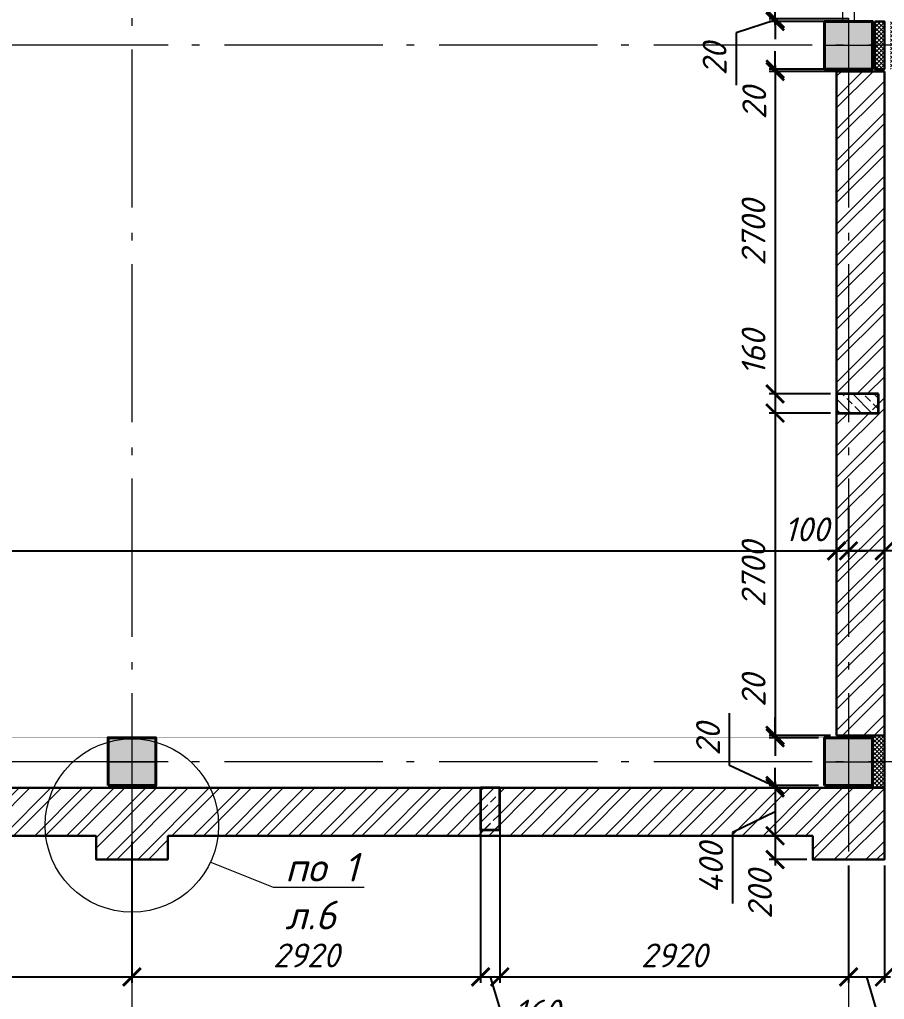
# Model space of a CAD drawing. Header units: millimetres. Extents: x -238377 to -11282, y -123214 to -44846.
# Drawn here: x -191592 to -184351, y -81201 to -72995 of the extents above; entities that cross this region are included whole.
import ezdxf
from ezdxf import colors
from ezdxf.entities.mleader import LeaderData, LeaderLine
from ezdxf.enums import TextEntityAlignment as Align
from ezdxf.math import Vec2, Vec3

# ---------------------------------------------------------------- set-up
doc = ezdxf.new("R2010")
doc.units = ezdxf.units.MM
doc.header["$MEASUREMENT"] = 0
doc.linetypes.add('Double Dashed', pattern=[1797.2222328186035, 1325, -211.6666555404663, 63.33334445953369, -197.2222328186035])
doc.linetypes.add('штриховаяX2', pattern=[38.099999999999994, 25.4, -12.7])
doc.layers.get('0').update_dxf_attribs({"lineweight": 5})
doc.layers.add('#Hatch', color=252, linetype='Continuous', lineweight=5, true_color=0x696969)
for name, color, linetype, lineweight in [('#Бетон', 10, 'Continuous', 35), ('#Выноски', 150, 'Continuous', 15), ('колонны_Ном._пера__94', 252, 'Continuous', 13), ('колонны_Ном._пера__99', 7, 'Continuous', 40), ('Конструкции', 160, 'Continuous', 5), ('оси_Ном._пера__96', 7, 'Continuous', 5), ('размеры', 7, 'Continuous', 5)]:
    doc.layers.add(name, color=color, linetype=linetype, lineweight=lineweight)
for name, color, linetype in [('#стены наруж', 7, 'Continuous'), ('колонны', 7, 'Continuous'), ('оси', 7, 'Continuous')]:
    doc.layers.add(name, color=color, linetype=linetype)
doc.styles.get("Standard").update_dxf_attribs({"font": 'isocpeui.ttf'})
doc.styles.add('STEP PR', font='isocpeui.ttf')
doc.styles.add('СГЕНЕРИР_СТИЛЬ_3', font='gost_2_304-81_type.ttf')
doc.dimstyles.get("Standard").update_dxf_attribs({"dimtxt": 200, "dimasz": 150, "dimexe": 50, "dimexo": 50, "dimgap": 80, "dimtad": 1, "dimdec": 0, "dimzin": 0, "dimdsep": 46, "dimtxsty": 'Standard', "dimblk": 'ARCHTICK', "dimcen": 5, "dimdle": 50, "dimadec": 0, "dimazin": 0, "dimtfac": 1, "dimtdec": 0, "dimtofl": 0, "dimtmove": 1, "dimatfit": 3, "dimfxl": 1, "dimtolj": 1, "dimtzin": 0, "dimarcsym": 0})
pattern_1 = [(45, (0, 0), (-132.5825214724777, 132.5825214724777), []), (45, (88.38834750000001, 0), (-132.5825214724777, 132.5825214724777), [])]
pattern_2 = [(45, (0, 0), (-17.67766952966369, 17.67766952966369), []), (135, (0, 0), (-17.67766952966369, -17.67766952966369), [])]

# ---------------------------------------------------------------- blocks, each defined once
blk = doc.blocks.new('Колонна_15_1', base_point=(22378.99723129311, 71855.66050761616))
at = {"layer": 'колонны_Ном._пера__94', "linetype": 'Continuous', "true_color": 0x7d7d7d}
blk.add_hatch(color=8, dxfattribs=at).paths.add_polyline_path([(22178.99723129311, 71646.72119272557), (22578.99723129311, 71646.72119272557), (22578.99723129312, 72046.72119272557), (22178.99723129311, 72046.72119272557)])
blk.add_hatch(color=8, dxfattribs=at).paths.add_polyline_path([(22178.99723129311, 71646.72119272557), (22578.99723129311, 71646.72119272557), (22578.99723129312, 72046.72119272557), (22178.99723129311, 72046.72119272557)])
at = {"layer": 'колонны_Ном._пера__99', "linetype": 'Continuous', "flags": 128}
blk.add_lwpolyline([(22178.99723129311, 71646.72119272557), (22578.99723129311, 71646.72119272557), (22578.99723129311, 72046.72119272557), (22178.99723129311, 72046.72119272557)], close=True, dxfattribs=at)
at = {"layer": 'колонны_Ном._пера__99', "color": 8, "linetype": 'Continuous', "true_color": 0x737373, "flags": 128}
blk.add_lwpolyline([(22178.99723129311, 71646.72119272557), (22578.99723129311, 71646.72119272557), (22578.99723129311, 72046.72119272557), (22178.99723129311, 72046.72119272557)], close=True, dxfattribs=at)
at = {"layer": 'оси_Ном._пера__96', "color": 253, "lineweight": 5, "true_color": 0x9c9c9c}
for points in [[(22379.28954720434, 72046.72119272557), (22379.28954720434, 71646.72119272557)], [(22379.28954720434, 72046.72119272557), (22379.28954720434, 71646.72119272557)], [(22178.99723129311, 71846.72119272557), (22578.99723129311, 71846.72119272557)], [(22178.99723129311, 71846.72119272557), (22578.99723129311, 71846.72119272557)]]:
    blk.add_lwpolyline(points, dxfattribs=at)
blk = doc.blocks.new('Стандартный маркер сетки_5')
at = {"layer": 'оси_Ном._пера__96', "linetype": 'Double Dashed'}
blk.add_line((899.998, 0), (20403.37020438521, 0), dxfattribs=at)
at = {"layer": 'оси_Ном._пера__96', "style": 'СГЕНЕРИР_СТИЛЬ_3'}
blk.add_attdef('AC_MarkerText_1', text='', height=350, rotation=90.00000000000001, dxfattribs=at).set_placement((21973.06481044581, -122.1820000000037), align=Align.BOTTOM_LEFT)
blk = doc.blocks.new('Стандартный маркер сетки_6')
at = {"layer": 'оси_Ном._пера__96', "linetype": 'Double Dashed'}
blk.add_line((899.998, 0), (20403.37020438521, 0), dxfattribs=at)
at = {"layer": 'оси_Ном._пера__96', "style": 'СГЕНЕРИР_СТИЛЬ_3'}
blk.add_attdef('AC_MarkerText_1', text='', height=350, rotation=90.00000000000001, dxfattribs=at).set_placement((21973.06481044581, -122.1820000000037), align=Align.BOTTOM_LEFT)
blk = doc.blocks.new('_ArchTick')
at = {"color": 0, "linetype": 'ByBlock', "const_width": 0.15}
blk.add_lwpolyline([(-0.5, -0.5), (0.5, 0.5)], dxfattribs=at)
blk = doc.blocks.new('*D46')
at = {"layer": 'Defpoints', "color": 0, "transparency": 16777216}
for p in [(-214870.9357613656, -76944.44262783989), (-184751.170939513, -77241.3003948406), (-184751.170939513, -77444.66469945866)]:
    blk.add_point(p, dxfattribs=at)
at = {"layer": 'размеры', "color": 0, "lineweight": -2, "transparency": 16777216}
for p, q in [((-214870.9357613656, -76994.44262783989), (-214870.9357613656, -77494.66469945866)), ((-184751.170939513, -77291.3003948406), (-184751.170939513, -77494.66469945866)), ((-214920.9357613656, -77444.66469945866), (-184701.170939513, -77444.66469945866))]:
    blk.add_line(p, q, dxfattribs=at)
at = {"layer": 'размеры', "color": 0, "lineweight": -2, "transparency": 16777216, "xscale": 150, "yscale": 150, "zscale": 150, "rotation": 180}
blk.add_blockref('_ArchTick', (-214870.9357613656, -77444.66469945866), dxfattribs=at)
at = {"layer": 'размеры', "color": 0, "lineweight": -2, "transparency": 16777216, "xscale": 150, "yscale": 150, "zscale": 150}
blk.add_blockref('_ArchTick', (-184751.170939513, -77444.66469945866), dxfattribs=at)
at = {"layer": 'размеры', "color": 0, "transparency": 16777216, "insert": (-200855.7298689792, -77264.66469945866), "char_height": 200, "attachment_point": 5}
blk.add_mtext('\\A1;30120', dxfattribs=at)
blk = doc.blocks.new('*D71')
at = {"layer": 'Defpoints', "color": 0, "transparency": 16777216}
for p in [(-184651.170939513, -77017.12616502956), (-184351.170939513, -77017.12616502956), (-184651.170939513, -77444.66469945866)]:
    blk.add_point(p, dxfattribs=at)
at = {"layer": 'размеры', "color": 0, "lineweight": -2, "transparency": 16777216}
for p, q in [((-184651.170939513, -77067.12616502956), (-184651.170939513, -77494.66469945866)), ((-184351.170939513, -77067.12616502956), (-184351.170939513, -77494.66469945866)), ((-184301.170939513, -77444.66469945866), (-184701.170939513, -77444.66469945866)), ((-183511.3005363786, -77444.66469945866), (-184351.170939513, -77444.66469945866))]:
    blk.add_line(p, q, dxfattribs=at)
at = {"layer": 'размеры', "color": 0, "lineweight": -2, "transparency": 16777216, "xscale": 150, "yscale": 150, "zscale": 150, "rotation": 180}
blk.add_blockref('_ArchTick', (-184651.170939513, -77444.66469945866), dxfattribs=at)
at = {"layer": 'размеры', "color": 0, "lineweight": -2, "transparency": 16777216, "xscale": 150, "yscale": 150, "zscale": 150}
blk.add_blockref('_ArchTick', (-184351.170939513, -77444.66469945866), dxfattribs=at)
at = {"layer": 'размеры', "color": 0, "transparency": 16777216, "insert": (-183803.7247788028, -77264.66469945866), "char_height": 200, "attachment_point": 5}
blk.add_mtext('\\A1;300', dxfattribs=at)
blk = doc.blocks.new('Связ001')
at = {"layer": 'Конструкции', "color": 102, "linetype": 'Continuous', "lineweight": 9}
blk.add_lwpolyline([(5837.399865125191, 0), (5837.399865125191, 100.0000000000004), (0, 100.0000000000011), (0, 7.674e-13), (5837.399865125191, 0)], dxfattribs=at)
blk = doc.blocks.new('*D76')
at = {"layer": 'Defpoints', "color": 0, "transparency": 16777216}
for p in [(-185265.9755126239, -72810.40777886174), (-184600.9642230428, -72810.40777886174), (-184600.7852439918, -72990.39203048857)]:
    blk.add_point(p, dxfattribs=at)
at = {"layer": 'размеры', "color": 0, "lineweight": -2, "transparency": 16777216}
for p, q in [((-185606.7649746139, -72878.35085853026), (-185606.7649746139, -72371.98722216663)), ((-185265.9755126239, -73040.39203048857), (-185265.9755126239, -72760.40777886174)), ((-184650.9642230428, -72810.40777886174), (-185315.9755126239, -72810.40777886174)), ((-185265.9755126239, -72900.39990467516), (-185606.7649746139, -72878.35085853026)), ((-184650.7852439918, -72990.39203048857), (-185315.9755126239, -72990.39203048857))]:
    blk.add_line(p, q, dxfattribs=at)
at = {"layer": 'размеры', "color": 0, "lineweight": -2, "transparency": 16777216, "xscale": 150, "yscale": 150, "zscale": 150}
for p, rotation in [((-185265.9755126239, -72810.40777886174), 90), ((-185265.9755126239, -72990.39203048857), 270)]:
    blk.add_blockref('_ArchTick', p, dxfattribs=dict(at, rotation=rotation))
at = {"layer": 'размеры', "color": 0, "transparency": 16777216, "insert": (-185786.7649746139, -72625.16904034847), "char_height": 200, "attachment_point": 5, "rotation": 90}
blk.add_mtext('\\A1;180', dxfattribs=at)
blk = doc.blocks.new('*D89')
at = {"layer": 'Defpoints', "color": 0, "transparency": 16777216}
for p in [(-185265.9755126239, -78990.39218723732), (-184851.4632554242, -79010.39218723732), (-184751.170939513, -78990.39218723732)]:
    blk.add_point(p, dxfattribs=at)
at = {"layer": 'размеры', "color": 0, "lineweight": -2, "transparency": 16777216}
for p, q in [((-185265.9755126239, -78990.39218723732), (-185265.9755126239, -78840.39218723732)), ((-184801.170939513, -78990.39218723732), (-185315.9755126239, -78990.39218723732)), ((-184901.4632554242, -79010.39218723732), (-185315.9755126239, -79010.39218723732)), ((-185265.9755126239, -79010.39218723732), (-185265.9755126239, -79160.39218723732))]:
    blk.add_line(p, q, dxfattribs=at)
at = {"layer": 'размеры', "color": 0, "lineweight": -2, "transparency": 16777216, "xscale": 150, "yscale": 150, "zscale": 150}
for p, rotation in [((-185265.9755126239, -78990.39218723732), 270), ((-185265.9755126239, -79010.39218723732), 90)]:
    blk.add_blockref('_ArchTick', p, dxfattribs=dict(at, rotation=rotation))
at = {"layer": 'размеры', "color": 0, "transparency": 16777216, "insert": (-185445.9755126239, -78615.08879886902), "char_height": 200, "attachment_point": 5, "rotation": 90}
blk.add_mtext('\\A1;20', dxfattribs=at)
blk = doc.blocks.new('*D90')
at = {"layer": 'Defpoints', "color": 0, "transparency": 16777216}
for p in [(-185265.9755126239, -73010.39218723732), (-184600.7852439918, -72990.39203048857), (-184598.3314394671, -73010.39218723732)]:
    blk.add_point(p, dxfattribs=at)
at = {"layer": 'размеры', "color": 0, "lineweight": -2, "transparency": 16777216}
for p, q in [((-185265.9755126239, -72990.39203048857), (-185265.9755126239, -72840.39203048857)), ((-185265.9755126239, -73000.39210886294), (-185592.7820992295, -73105.53780037811)), ((-184650.7852439918, -72990.39203048857), (-185315.9755126239, -72990.39203048857)), ((-184648.3314394671, -73010.39218723732), (-185315.9755126239, -73010.39218723732)), ((-185265.9755126239, -72990.39203048857), (-185265.9755126239, -73010.39218723732)), ((-185265.9755126239, -73010.39218723732), (-185265.9755126239, -73160.39218723732)), ((-185592.7820992295, -73105.53780037811), (-185592.7820992295, -73545.38628522659))]:
    blk.add_line(p, q, dxfattribs=at)
at = {"layer": 'размеры', "color": 0, "lineweight": -2, "transparency": 16777216, "xscale": 150, "yscale": 150, "zscale": 150}
for p, rotation in [((-185265.9755126239, -72990.39203048857), 270), ((-185265.9755126239, -73010.39218723732), 90)]:
    blk.add_blockref('_ArchTick', p, dxfattribs=dict(at, rotation=rotation))
at = {"layer": 'размеры', "color": 0, "transparency": 16777216, "insert": (-185772.7820992295, -73325.46204280238), "char_height": 200, "attachment_point": 5, "rotation": 90}
blk.add_mtext('\\A1;20', dxfattribs=at)
blk = doc.blocks.new('*D91')
at = {"layer": 'Defpoints', "color": 0, "transparency": 16777216}
for p in [(-185265.9755126239, -73430.39235569001), (-184651.4632554242, -73410.39218723732), (-184651.4632554242, -73430.39235569001)]:
    blk.add_point(p, dxfattribs=at)
at = {"layer": 'размеры', "color": 0, "lineweight": -2, "transparency": 16777216}
for p, q in [((-185265.9755126239, -73410.39218723732), (-185265.9755126239, -73260.39218723732)), ((-184701.4632554242, -73410.39218723732), (-185315.9755126239, -73410.39218723732)), ((-184701.4632554242, -73430.39235569001), (-185315.9755126239, -73430.39235569001)), ((-185265.9755126239, -73430.39235569001), (-185265.9755126239, -73580.39235569001))]:
    blk.add_line(p, q, dxfattribs=at)
at = {"layer": 'размеры', "color": 0, "lineweight": -2, "transparency": 16777216, "xscale": 150, "yscale": 150, "zscale": 150}
for p, rotation in [((-185265.9755126239, -73410.39218723732), 270), ((-185265.9755126239, -73430.39235569001), 90)]:
    blk.add_blockref('_ArchTick', p, dxfattribs=dict(at, rotation=rotation))
at = {"layer": 'размеры', "color": 0, "transparency": 16777216, "insert": (-185440.5592253368, -73694.82045262007), "char_height": 200, "attachment_point": 5, "rotation": 90}
blk.add_mtext('\\A1;20', dxfattribs=at)
blk = doc.blocks.new('*D98')
at = {"layer": 'Defpoints', "color": 0, "transparency": 16777216}
for p in [(-184651.4632554242, -73430.39235569001), (-185265.9755126239, -76130.39218723732), (-184751.170939513, -76130.39218723732)]:
    blk.add_point(p, dxfattribs=at)
at = {"layer": 'размеры', "color": 0, "lineweight": -2, "transparency": 16777216}
for p, q in [((-184701.4632554242, -73430.39235569001), (-185315.9755126239, -73430.39235569001)), ((-185265.9755126239, -73380.39235569001), (-185265.9755126239, -76180.39218723732)), ((-184801.170939513, -76130.39218723732), (-185315.9755126239, -76130.39218723732))]:
    blk.add_line(p, q, dxfattribs=at)
at = {"layer": 'размеры', "color": 0, "lineweight": -2, "transparency": 16777216, "xscale": 150, "yscale": 150, "zscale": 150}
for p, rotation in [((-185265.9755126239, -73430.39235569001), 90), ((-185265.9755126239, -76130.39218723732), 270)]:
    blk.add_blockref('_ArchTick', p, dxfattribs=dict(at, rotation=rotation))
at = {"layer": 'размеры', "color": 0, "transparency": 16777216, "insert": (-185447.2633914117, -74780.39227146369), "char_height": 200, "attachment_point": 5, "rotation": 90}
blk.add_mtext('\\A1;2700', dxfattribs=at)
blk = doc.blocks.new('*D99')
at = {"layer": 'Defpoints', "color": 0, "transparency": 16777216}
for p in [(-185265.9755126239, -79430.3921872373), (-184851.4632554242, -79410.39218723732), (-184851.4632554242, -79430.3921872373)]:
    blk.add_point(p, dxfattribs=at)
at = {"layer": 'размеры', "color": 0, "lineweight": -2, "transparency": 16777216}
for p, q in [((-185647.6713483277, -79243.11013564063), (-185647.6713483277, -78803.26165079215)), ((-185265.9755126239, -79420.39218723732), (-185647.6713483277, -79243.11013564063)), ((-185265.9755126239, -79410.39218723732), (-185265.9755126239, -79260.39218723732)), ((-184901.4632554242, -79410.39218723732), (-185315.9755126239, -79410.39218723732)), ((-184901.4632554242, -79430.3921872373), (-185315.9755126239, -79430.3921872373)), ((-185265.9755126239, -79410.39218723732), (-185265.9755126239, -79430.3921872373)), ((-185265.9755126239, -79430.3921872373), (-185265.9755126239, -79580.3921872373))]:
    blk.add_line(p, q, dxfattribs=at)
at = {"layer": 'размеры', "color": 0, "lineweight": -2, "transparency": 16777216, "xscale": 150, "yscale": 150, "zscale": 150}
for p, rotation in [((-185265.9755126239, -79410.39218723732), 270), ((-185265.9755126239, -79430.3921872373), 90)]:
    blk.add_blockref('_ArchTick', p, dxfattribs=dict(at, rotation=rotation))
at = {"layer": 'размеры', "color": 0, "transparency": 16777216, "insert": (-185827.6713483277, -79023.18589321642), "char_height": 200, "attachment_point": 5, "rotation": 90}
blk.add_mtext('\\A1;20', dxfattribs=at)
blk = doc.blocks.new('*D100')
at = {"layer": 'Defpoints', "color": 0, "transparency": 16777216}
for p in [(-184851.4632554242, -79430.3921872373), (-185265.9755126239, -79830.39218723729), (-184951.170939513, -79830.39218723729)]:
    blk.add_point(p, dxfattribs=at)
at = {"layer": 'размеры', "color": 0, "lineweight": -2, "transparency": 16777216}
for p, q in [((-184901.4632554242, -79430.3921872373), (-185315.9755126239, -79430.3921872373)), ((-185265.9755126239, -79380.3921872373), (-185265.9755126239, -79880.39218723729)), ((-185265.9755126239, -79630.39218723729), (-185622.5884257759, -79802.57648202233)), ((-185622.5884257759, -79802.57648202233), (-185622.5884257759, -80397.2734517193)), ((-185001.170939513, -79830.39218723729), (-185315.9755126239, -79830.39218723729))]:
    blk.add_line(p, q, dxfattribs=at)
at = {"layer": 'размеры', "color": 0, "lineweight": -2, "transparency": 16777216, "xscale": 150, "yscale": 150, "zscale": 150}
for p, rotation in [((-185265.9755126239, -79430.3921872373), 90), ((-185265.9755126239, -79830.39218723729), 270)]:
    blk.add_blockref('_ArchTick', p, dxfattribs=dict(at, rotation=rotation))
at = {"layer": 'размеры', "color": 0, "transparency": 16777216, "insert": (-185802.5884257759, -80099.92496687084), "char_height": 200, "attachment_point": 5, "rotation": 90}
blk.add_mtext('\\A1;400', dxfattribs=at)
blk = doc.blocks.new('*D139')
at = {"layer": 'Defpoints', "color": 0, "transparency": 16777216}
for p in [(-184751.170939513, -77241.3003948406), (-184651.170939513, -77444.66469945866), (-184651.170939513, -77444.66469945866)]:
    blk.add_point(p, dxfattribs=at)
at = {"layer": 'размеры', "color": 0, "lineweight": -2, "transparency": 16777216}
for p, q in [((-184751.170939513, -77291.3003948406), (-184751.170939513, -77494.66469945866)), ((-184751.170939513, -77444.66469945866), (-184901.170939513, -77444.66469945866)), ((-184651.170939513, -77444.66469945866), (-184501.170939513, -77444.66469945866))]:
    blk.add_line(p, q, dxfattribs=at)
at = {"layer": 'размеры', "color": 0, "lineweight": -2, "transparency": 16777216, "xscale": 150, "yscale": 150, "zscale": 150}
blk.add_blockref('_ArchTick', (-184751.170939513, -77444.66469945866), dxfattribs=at)
at = {"layer": 'размеры', "color": 0, "lineweight": -2, "transparency": 16777216, "xscale": 150, "yscale": 150, "zscale": 150, "rotation": 180}
blk.add_blockref('_ArchTick', (-184651.170939513, -77444.66469945866), dxfattribs=at)
at = {"layer": 'размеры', "color": 0, "transparency": 16777216, "insert": (-185001.7140168329, -77264.66469945866), "char_height": 200, "attachment_point": 5}
blk.add_mtext('\\A1;100', dxfattribs=at)
blk = doc.blocks.new('сердечник160х300')
at = {"layer": '#Hatch'}
h = blk.add_hatch(dxfattribs=at)
h.set_pattern_fill('ANSI33', color=256, scale=500)
h.set_pattern_definition([(45, (0, 0), (-88.38834764831843, 88.38834764831844), []), (45, (88.38834750000001, 0), (-88.38834764831843, 88.38834764831844), [62.5, -31.25])])
h.paths.add_polyline_path([(80, 150), (-80, 150), (-80, -197.9140876074671), (80, -197.9140876074671)])
at = {"layer": '#Бетон'}
blk.add_lwpolyline([(80, -200), (80, 150), (-80, 150), (-80, -200)], close=True, dxfattribs=at)
blk = doc.blocks.new('*D219')
at = {"layer": 'Defpoints', "color": 0, "transparency": 16777216}
for p in [(-193571.4632583214, -79730.3921872373), (-190651.170939513, -79830.3921872373), (-190651.170939513, -81012.68297773247)]:
    blk.add_point(p, dxfattribs=at)
at = {"layer": 'размеры', "color": 0, "lineweight": -2, "transparency": 16777216}
for p, q in [((-193571.4632583214, -79780.3921872373), (-193571.4632583214, -81062.68297773247)), ((-190651.170939513, -79880.3921872373), (-190651.170939513, -81062.68297773247)), ((-193621.4632583214, -81012.68297773247), (-190601.170939513, -81012.68297773247))]:
    blk.add_line(p, q, dxfattribs=at)
at = {"layer": 'размеры', "color": 0, "lineweight": -2, "transparency": 16777216, "xscale": 150, "yscale": 150, "zscale": 150, "rotation": 180}
blk.add_blockref('_ArchTick', (-193571.4632583214, -81012.68297773247), dxfattribs=at)
at = {"layer": 'размеры', "color": 0, "lineweight": -2, "transparency": 16777216, "xscale": 150, "yscale": 150, "zscale": 150}
blk.add_blockref('_ArchTick', (-190651.170939513, -81012.68297773247), dxfattribs=at)
at = {"layer": 'размеры', "color": 0, "transparency": 16777216, "insert": (-192111.3170989172, -80832.68297773247), "char_height": 200, "attachment_point": 5}
blk.add_mtext('\\A1;2920', dxfattribs=at)
blk = doc.blocks.new('*D220')
at = {"layer": 'Defpoints', "color": 0, "transparency": 16777216}
for p in [(-187731.4632554242, -79730.3921872373), (-190651.170939513, -79830.3921872373), (-187731.4632554242, -81012.68297773247)]:
    blk.add_point(p, dxfattribs=at)
at = {"layer": 'размеры', "color": 0, "lineweight": -2, "transparency": 16777216}
for p, q in [((-187731.4632554242, -79780.3921872373), (-187731.4632554242, -81062.68297773247)), ((-190651.170939513, -79880.3921872373), (-190651.170939513, -81062.68297773247)), ((-190701.170939513, -81012.68297773247), (-187681.4632554242, -81012.68297773247))]:
    blk.add_line(p, q, dxfattribs=at)
at = {"layer": 'размеры', "color": 0, "lineweight": -2, "transparency": 16777216, "xscale": 150, "yscale": 150, "zscale": 150, "rotation": 180}
blk.add_blockref('_ArchTick', (-190651.170939513, -81012.68297773247), dxfattribs=at)
at = {"layer": 'размеры', "color": 0, "lineweight": -2, "transparency": 16777216, "xscale": 150, "yscale": 150, "zscale": 150}
blk.add_blockref('_ArchTick', (-187731.4632554242, -81012.68297773247), dxfattribs=at)
at = {"layer": 'размеры', "color": 0, "transparency": 16777216, "insert": (-189191.3170974686, -80832.68297773247), "char_height": 200, "attachment_point": 5}
blk.add_mtext('\\A1;2920', dxfattribs=at)
blk = doc.blocks.new('*D221')
at = {"layer": 'Defpoints', "color": 0, "transparency": 16777216}
for p in [(-187731.4632554242, -79730.3921872373), (-187571.4632554242, -79730.3921872373), (-187571.4632554242, -81012.68297773247)]:
    blk.add_point(p, dxfattribs=at)
at = {"layer": 'размеры', "color": 0, "lineweight": -2, "transparency": 16777216}
for p, q in [((-187731.4632554242, -79780.3921872373), (-187731.4632554242, -81062.68297773247)), ((-187571.4632554242, -79780.3921872373), (-187571.4632554242, -81062.68297773247)), ((-187781.4632554242, -81012.68297773247), (-187521.4632554242, -81012.68297773247)), ((-187651.4632554242, -81012.68297773247), (-187510.4632554242, -81482.68297773247)), ((-187510.4632554242, -81482.68297773247), (-187004.0996190606, -81482.68297773247))]:
    blk.add_line(p, q, dxfattribs=at)
at = {"layer": 'размеры', "color": 0, "lineweight": -2, "transparency": 16777216, "xscale": 150, "yscale": 150, "zscale": 150, "rotation": 180}
blk.add_blockref('_ArchTick', (-187731.4632554242, -81012.68297773247), dxfattribs=at)
at = {"layer": 'размеры', "color": 0, "lineweight": -2, "transparency": 16777216, "xscale": 150, "yscale": 150, "zscale": 150}
blk.add_blockref('_ArchTick', (-187571.4632554242, -81012.68297773247), dxfattribs=at)
at = {"layer": 'размеры', "color": 0, "transparency": 16777216, "insert": (-187257.2814372424, -81302.68297773247), "char_height": 200, "attachment_point": 5}
blk.add_mtext('\\A1;160', dxfattribs=at)
blk = doc.blocks.new('*D222')
at = {"layer": 'Defpoints', "color": 0, "transparency": 16777216}
for p in [(-187571.4632554242, -79730.3921872373), (-184651.170939513, -80030.3921872373), (-184651.170939513, -81012.68297773247)]:
    blk.add_point(p, dxfattribs=at)
at = {"layer": 'размеры', "color": 0, "lineweight": -2, "transparency": 16777216}
for p, q in [((-187571.4632554242, -79780.3921872373), (-187571.4632554242, -81062.68297773247)), ((-184651.170939513, -80080.3921872373), (-184651.170939513, -81062.68297773247)), ((-187621.4632554242, -81012.68297773247), (-184601.170939513, -81012.68297773247))]:
    blk.add_line(p, q, dxfattribs=at)
at = {"layer": 'размеры', "color": 0, "lineweight": -2, "transparency": 16777216, "xscale": 150, "yscale": 150, "zscale": 150, "rotation": 180}
blk.add_blockref('_ArchTick', (-187571.4632554242, -81012.68297773247), dxfattribs=at)
at = {"layer": 'размеры', "color": 0, "lineweight": -2, "transparency": 16777216, "xscale": 150, "yscale": 150, "zscale": 150}
blk.add_blockref('_ArchTick', (-184651.170939513, -81012.68297773247), dxfattribs=at)
at = {"layer": 'размеры', "color": 0, "transparency": 16777216, "insert": (-186111.3170974686, -80832.68297773247), "char_height": 200, "attachment_point": 5}
blk.add_mtext('\\A1;2920', dxfattribs=at)
blk = doc.blocks.new('*D223')
at = {"layer": 'Defpoints', "color": 0, "transparency": 16777216}
for p in [(-184651.170939513, -80030.3921872373), (-184351.170939513, -80030.3921872373), (-184351.170939513, -81012.68297773247)]:
    blk.add_point(p, dxfattribs=at)
at = {"layer": 'размеры', "color": 0, "lineweight": -2, "transparency": 16777216}
for p, q in [((-184651.170939513, -80080.3921872373), (-184651.170939513, -81062.68297773247)), ((-184351.170939513, -80080.3921872373), (-184351.170939513, -81062.68297773247)), ((-184701.170939513, -81012.68297773247), (-184301.170939513, -81012.68297773247)), ((-184501.170939513, -81012.68297773247), (-184360.170939513, -81482.68297773247)), ((-184360.170939513, -81482.68297773247), (-183775.3224546645, -81482.68297773247))]:
    blk.add_line(p, q, dxfattribs=at)
at = {"layer": 'размеры', "color": 0, "lineweight": -2, "transparency": 16777216, "xscale": 150, "yscale": 150, "zscale": 150, "rotation": 180}
blk.add_blockref('_ArchTick', (-184651.170939513, -81012.68297773247), dxfattribs=at)
at = {"layer": 'размеры', "color": 0, "lineweight": -2, "transparency": 16777216, "xscale": 150, "yscale": 150, "zscale": 150}
blk.add_blockref('_ArchTick', (-184351.170939513, -81012.68297773247), dxfattribs=at)
at = {"layer": 'размеры', "color": 0, "transparency": 16777216, "insert": (-184067.7466970888, -81302.68297773247), "char_height": 200, "attachment_point": 5}
blk.add_mtext('\\A1;300', dxfattribs=at)
blk = doc.blocks.new('_None')
blk = doc.blocks.new('*D278')
at = {"layer": 'Defpoints', "color": 0, "transparency": 16777216}
for p in [(-184951.170939513, -79830.39218723729), (-185265.9755126239, -80030.3921872373), (-184951.170939513, -80030.3921872373)]:
    blk.add_point(p, dxfattribs=at)
at = {"layer": 'размеры', "color": 0, "lineweight": -2, "transparency": 16777216}
for p, q in [((-185001.170939513, -79830.39218723729), (-185315.9755126239, -79830.39218723729)), ((-185265.9755126239, -79780.39218723729), (-185265.9755126239, -80080.3921872373)), ((-185001.170939513, -80030.3921872373), (-185315.9755126239, -80030.3921872373))]:
    blk.add_line(p, q, dxfattribs=at)
at = {"layer": 'размеры', "color": 0, "lineweight": -2, "transparency": 16777216, "xscale": 150, "yscale": 150, "zscale": 150}
for p, rotation in [((-185265.9755126239, -79830.39218723729), 90), ((-185265.9755126239, -80030.3921872373), 270)]:
    blk.add_blockref('_ArchTick', p, dxfattribs=dict(at, rotation=rotation))
at = {"layer": 'размеры', "color": 0, "transparency": 16777216, "insert": (-185392.761302224, -80321.88885850162), "char_height": 200, "attachment_point": 5, "rotation": 90}
blk.add_mtext('\\A1;200', dxfattribs=at)
blk = doc.blocks.new('*D302')
at = {"layer": 'Defpoints', "color": 0, "transparency": 16777216}
for p in [(-184751.170939513, -76130.39218723732), (-185265.9755126239, -76290.39218723732), (-184751.170939513, -76290.39218723732)]:
    blk.add_point(p, dxfattribs=at)
at = {"layer": 'размеры', "color": 0, "lineweight": -2, "transparency": 16777216}
for p, q in [((-184801.170939513, -76130.39218723732), (-185315.9755126239, -76130.39218723732)), ((-185265.9755126239, -76080.39218723732), (-185265.9755126239, -76340.39218723732)), ((-184801.170939513, -76290.39218723732), (-185315.9755126239, -76290.39218723732))]:
    blk.add_line(p, q, dxfattribs=at)
at = {"layer": 'размеры', "color": 0, "lineweight": -2, "transparency": 16777216, "xscale": 150, "yscale": 150, "zscale": 150}
for p, rotation in [((-185265.9755126239, -76130.39218723732), 90), ((-185265.9755126239, -76290.39218723732), 270)]:
    blk.add_blockref('_ArchTick', p, dxfattribs=dict(at, rotation=rotation))
at = {"layer": 'размеры', "color": 0, "transparency": 16777216, "insert": (-185446.3555126239, -75784.93480133335), "char_height": 200, "attachment_point": 5, "rotation": 90}
blk.add_mtext('\\A1;160', dxfattribs=at)
blk = doc.blocks.new('*D303')
at = {"layer": 'Defpoints', "color": 0, "transparency": 16777216}
for p in [(-184751.170939513, -76290.39218723732), (-185265.9755126239, -78990.39218723732), (-184751.170939513, -78990.39218723732)]:
    blk.add_point(p, dxfattribs=at)
at = {"layer": 'размеры', "color": 0, "lineweight": -2, "transparency": 16777216}
for p, q in [((-184801.170939513, -76290.39218723732), (-185315.9755126239, -76290.39218723732)), ((-185265.9755126239, -76240.39218723732), (-185265.9755126239, -79040.39218723732)), ((-184801.170939513, -78990.39218723732), (-185315.9755126239, -78990.39218723732))]:
    blk.add_line(p, q, dxfattribs=at)
at = {"layer": 'размеры', "color": 0, "lineweight": -2, "transparency": 16777216, "xscale": 150, "yscale": 150, "zscale": 150}
for p, rotation in [((-185265.9755126239, -76290.39218723732), 90), ((-185265.9755126239, -78990.39218723732), 270)]:
    blk.add_blockref('_ArchTick', p, dxfattribs=dict(at, rotation=rotation))
at = {"layer": 'размеры', "color": 0, "transparency": 16777216, "insert": (-185447.2633914117, -77640.39218723735), "char_height": 200, "attachment_point": 5, "rotation": 90}
blk.add_mtext('\\A1;2700', dxfattribs=at)

msp = doc.modelspace()

# ---------------------------------------------------------------- hatches: boundary and pattern name
at = {"layer": '#Hatch'}
h = msp.add_hatch(dxfattribs=at)
h.set_pattern_fill('ANSI32', color=256, scale=500)
h.set_pattern_definition(pattern_1)
h.paths.add_polyline_path([(-214871.4632554243, -73000.39218723732), (-215271.4632554243, -73000.39218723733), (-215271.4632554243, -73079.65484145956), (-215271.4632554243, -73148.91749568179), (-215271.4632554243, -73210.39218723729), (-214871.4632554242, -73210.39218723729)])
h.paths.add_polyline_path([(-214871.4632554242, -73210.39218723729), (-215271.4632554243, -73210.39218723729), (-215271.4632554243, -73359.42966075352), (-215271.4632554242, -73410.3921872373), (-215271.4632554242, -79210.39218723729), (-214871.4632554242, -79210.39218723729), (-214871.4632554242, -76290.39218723732), (-215171.4632554242, -76290.39218723732), (-215171.4632554242, -76130.39218723732), (-214871.4632554242, -76130.39218723732)])
edge = h.paths.add_edge_path(flags=17)
edge.add_line((-208348.4642443675, -79430.3921872373), (-208954.462266481, -79430.3921872373))
edge.add_arc((-208651.4632554242, -79221.7351483449), 367.8942247177872, 214.5528270388531, 325.4471729611469)
edge = h.paths.add_edge_path(flags=17)
edge.add_line((-190348.1719284563, -79430.3921872373), (-190954.1699505697, -79430.3921872373))
edge.add_arc((-190651.170939513, -79221.73514834489), 367.8942247177954, 214.552827038855, 325.447172961145)
edge = h.paths.add_edge_path(flags=17)
edge.add_line((-184351.170939513, -79430.3921872373), (-184816.0085177569, -79430.3921872373))
edge.add_arc((-184655.4249727017, -79306.89937507304), 202.5772682180998, 217.5611959054027, 292.5426380932221)
edge.add_arc((-184412.2873247633, -79405.21722185), 187.7877912999926, 208.2145893300011, 288.9931141384288)
edge.add_line((-184351.170939513, -79582.78141310283), (-184351.170939513, -79430.3921872373))
edge = h.paths.add_edge_path()
edge.add_line((-187571.4632554242, -79430.39218723733), (-187571.4632554242, -79730.3921872373))
edge.add_line((-187571.4632554242, -79730.3921872373), (-187731.4632554242, -79730.39218723729))
edge.add_line((-187731.4632554242, -79730.39218723729), (-187731.4632554242, -79430.39218723732))
edge.add_line((-187731.4632554242, -79430.39218723732), (-190348.1719284563, -79430.3921872373))
edge.add_arc((-190651.170939513, -79221.73514834484), 367.8942247178201, 214.5528270388606, 325.4471729611394, ccw=False)
edge.add_line((-190954.1699505697, -79430.3921872373), (-193571.4632583214, -79430.3921872373))
edge.add_line((-193571.4632583214, -79430.3921872373), (-193571.4632583214, -79730.3921872373))
edge.add_line((-193571.4632583214, -79730.3921872373), (-193731.4632583214, -79730.39218723729))
edge.add_line((-193731.4632583214, -79730.39218723729), (-193731.4632583214, -79430.3921872373))
edge.add_line((-193731.4632583214, -79430.3921872373), (-199571.4632554242, -79430.3921872373))
edge.add_line((-199571.4632554242, -79430.3921872373), (-199571.4632554242, -79730.39218723729))
edge.add_line((-199571.4632554242, -79730.39218723729), (-199731.4632554242, -79730.3921872373))
edge.add_line((-199731.4632554242, -79730.3921872373), (-199731.4632554242, -79430.39218723729))
edge.add_line((-199731.4632554242, -79430.39218723729), (-205571.4632554243, -79430.3921872373))
edge.add_line((-205571.4632554243, -79430.3921872373), (-205571.4632554242, -79730.3921872373))
edge.add_line((-205571.4632554242, -79730.3921872373), (-205731.4632554242, -79730.39218723729))
edge.add_line((-205731.4632554242, -79730.39218723729), (-205731.4632554242, -79430.3921872373))
edge.add_line((-205731.4632554242, -79430.3921872373), (-208348.4642443675, -79430.3921872373))
edge.add_arc((-208651.4632554242, -79221.73514834495), 367.8942247177624, 214.5528270388475, 325.4471729611525, ccw=False)
edge.add_line((-208954.462266481, -79430.3921872373), (-211571.3170974686, -79430.3921872373))
edge.add_line((-211571.3170974686, -79430.3921872373), (-211571.3170974686, -79730.3921872373))
edge.add_line((-211571.3170974686, -79730.3921872373), (-211731.3170974687, -79730.3921872373))
edge.add_line((-211731.3170974687, -79730.3921872373), (-211731.3170974686, -79430.3921872373))
edge.add_line((-211731.3170974686, -79430.3921872373), (-214871.4632554242, -79430.3921872373))
edge.add_line((-214871.4632554242, -79430.3921872373), (-214871.4632554242, -79210.39218723729))
edge.add_line((-214871.4632554242, -79210.39218723729), (-215271.4632554242, -79210.39218723729))
edge.add_line((-215271.4632554242, -79210.39218723729), (-215271.4632554242, -79830.3921872373))
edge.add_line((-215271.4632554242, -79830.3921872373), (-215271.4632554242, -80030.3921872373))
edge.add_line((-215271.4632554242, -80030.3921872373), (-214651.170939513, -80030.3921872373))
edge.add_line((-214651.170939513, -80030.3921872373), (-214651.1709395131, -79830.39218723694))
edge.add_line((-214651.1709395131, -79830.39218723694), (-208951.3170974687, -79830.39218723359))
edge.add_line((-208951.3170974687, -79830.39218723359), (-208951.3170974686, -80028.30402418485))
edge.add_line((-208951.3170974686, -80028.30402418485), (-208351.0247815574, -80028.30402418485))
edge.add_line((-208351.0247815574, -80028.30402418485), (-208351.0247815574, -79830.3921872373))
edge.add_line((-208351.0247815574, -79830.3921872373), (-202951.3170974687, -79830.3921872373))
edge.add_line((-202951.3170974687, -79830.3921872373), (-202951.3170974686, -80028.30402418485))
edge.add_line((-202951.3170974686, -80028.30402418485), (-202351.0247815574, -80028.30402418485))
edge.add_line((-202351.0247815574, -80028.30402418485), (-202351.0247815574, -79830.3921872373))
edge.add_line((-202351.0247815574, -79830.3921872373), (-196951.3170974687, -79830.3921872373))
edge.add_line((-196951.3170974687, -79830.3921872373), (-196951.3170974686, -80028.30402418485))
edge.add_line((-196951.3170974686, -80028.30402418485), (-196351.0247815574, -80028.30402418485))
edge.add_line((-196351.0247815574, -80028.30402418485), (-196351.0247815574, -79830.3921872373))
edge.add_line((-196351.0247815574, -79830.3921872373), (-190951.3170974687, -79830.3921872373))
edge.add_line((-190951.3170974687, -79830.3921872373), (-190951.3170974686, -80028.30402418485))
edge.add_line((-190951.3170974686, -80028.30402418485), (-190351.0247815574, -80028.30402418485))
edge.add_line((-190351.0247815574, -80028.30402418485), (-190351.0247815574, -79830.3921872373))
edge.add_line((-190351.0247815574, -79830.3921872373), (-184951.170939513, -79830.3921872373))
edge.add_line((-184951.170939513, -79830.3921872373), (-184951.170939513, -80030.3921872373))
edge.add_line((-184951.170939513, -80030.3921872373), (-184351.170939513, -80030.3921872373))
edge.add_line((-184351.170939513, -80030.3921872373), (-184351.170939513, -79830.39218723729))
edge.add_line((-184351.170939513, -79830.39218723729), (-184351.170939513, -79582.78141310283))
edge.add_arc((-184412.2873247631, -79405.21722184955), 187.787791300367, 208.2145893301288, 288.9931141383504, ccw=False)
edge.add_arc((-184655.4249727018, -79306.89937507334), 202.5772682179216, 217.5611959053489, 292.5426380932502, ccw=False)
edge.add_line((-184816.0085177569, -79430.39218723733), (-187571.4632554242, -79430.39218723733))
h = msp.add_hatch(dxfattribs=at)
h.set_pattern_fill('ANSI37', color=256, scale=200)
h.set_pattern_definition(pattern_2)
h.paths.add_polyline_path([(-184220.8809955969, -73010.39218723732), (-184300.8775601039, -73010.39218723732), (-184300.8775601039, -73210.39218723729), (-184220.8809955969, -73210.39218723729)])
h.paths.add_polyline_path([(-184220.8809955969, -73210.39218723729), (-184300.8775601039, -73210.39218723729), (-184300.8775601039, -73410.39218723732), (-184220.8809955969, -73410.39218723732)])
h.paths.add_polyline_path([(-184351.170939513, -73210.39218723729), (-184431.16750402, -73210.39218723729), (-184431.16750402, -73410.39218723732), (-184351.170939513, -73410.39218723732)])
h.paths.add_polyline_path([(-184351.170939513, -73010.39218723732), (-184431.16750402, -73010.39218723732), (-184431.16750402, -73210.39218723729), (-184351.170939513, -73210.39218723729)])
h = msp.add_hatch(dxfattribs=at)
h.set_pattern_fill('ANSI32', color=256, scale=500)
h.set_pattern_definition(pattern_1)
h.paths.add_polyline_path([(-184651.170939513, -76130.39218723732), (-184451.170939513, -76130.39218723732), (-184451.170939513, -76290.39218723732), (-184651.170939513, -76290.39218723732), (-184651.170939513, -78990.39218723732), (-184451.4632554242, -78990.39218723732), (-184401.3170974686, -78990.39218723732), (-184351.170939513, -78990.39218723732), (-184351.170939513, -73430.39235569001), (-184651.170939513, -73430.39235569001)])
h.paths.add_polyline_path([(-184751.170939513, -76130.39218723732), (-184651.170939513, -76130.39218723732), (-184651.170939513, -73430.39235569001), (-184751.170939513, -73430.39235569001)])
h.paths.add_polyline_path([(-184651.170939513, -76290.39218723732), (-184751.170939513, -76290.39218723732), (-184751.170939513, -78990.39218723732), (-184651.170939513, -78990.39218723732)])
h = msp.add_hatch(dxfattribs=at)
h.set_pattern_fill('ANSI37', color=256, scale=200)
h.set_pattern_definition(pattern_2)
h.paths.add_polyline_path([(-184351.170939513, -78990.39218723732), (-184451.4632554242, -78990.39218723732), (-184451.4632554242, -79210.39218723729), (-184351.170939513, -79210.39218723729)])
edge = h.paths.add_edge_path()
edge.add_line((-184351.170939513, -79210.39218723729), (-184451.4632554242, -79210.39218723729))
edge.add_line((-184451.4632554242, -79210.39218723729), (-184451.4632554242, -79395.44863040223))
edge.add_arc((-184693.9403797516, -79412.92040881977), 243.1057771077533, -4.121345681771913, 4.121345681775381, ccw=False)
edge.add_arc((-184418.3730383814, -79889.6253849207), 460.4238181485126, 85.87865431822632, 94.12134568177368, ccw=False)
edge.add_line((-184385.2828213386, -79430.3921872373), (-184351.170939513, -79430.3921872373))
edge.add_line((-184351.170939513, -79430.3921872373), (-184351.170939513, -79210.39218723729))

# ---------------------------------------------------------------- linework, layer by layer
at = {"layer": '#Выноски'}
msp.add_circle((-190651.4632554242, -79744.72135832562), 726.3073695410322, dxfattribs=at)
at = {"layer": '#стены наруж', "lineweight": 30}
for points in [[(-215271.4632554242, -79830.3921872373), (-215271.4632554243, -73000.39218723733), (-214871.4632554243, -73000.39218723732), (-214871.4632554242, -79430.3921872373), (-184351.170939513, -79430.3921872373), (-184351.170939513, -79830.3921872373)], [(-184751.170939513, -78990.39218723732), (-184751.170939513, -73430.39235569001), (-184351.170939513, -73430.39235569001)], [(-184351.170939513, -73430.39235569001), (-184351.170939513, -79430.3921872373), (-184451.4632554242, -79430.39218723727), (-184451.4632554242, -78990.39218723732), (-184751.170939513, -78990.39218723732)], [(-184451.4632554242, -78990.39218723732), (-184351.170939513, -78990.39218723732)], [(-190951.3170974687, -79830.3921872373), (-196351.0247815574, -79830.3921872373)], [(-190951.3170974687, -79830.3921872373), (-190951.3170974686, -80028.30402418485), (-190351.0247815574, -80028.30402418485), (-190351.0247815574, -79830.3921872373)], [(-184951.170939513, -79830.3921872373), (-190351.0247815574, -79830.3921872373)], [(-184951.170939513, -79830.39218723729), (-184951.170939513, -80030.3921872373), (-184351.170939513, -80030.3921872373), (-184351.170939513, -79830.39218723729)]]:
    msp.add_lwpolyline(points, dxfattribs=at)
msp.add_lwpolyline([(-184431.16750402, -73010.39218723732), (-184351.170939513, -73010.39218723732), (-184351.170939513, -73410.39218723732), (-184431.16750402, -73410.39218723732)], close=True, dxfattribs=at)
at = {"layer": 'Defpoints', "color": 8, "linetype": 'штриховаяX2', "lineweight": 5, "ltscale": 5, "true_color": 0x737373, "const_width": 0.5}
msp.add_lwpolyline([(-214451.4632554243, -79010.3921872373), (-184851.4632554242, -79010.39218723729), (-184851.4632554242, -79410.39218723729), (-214451.4632554243, -79410.3921872373)], close=True, dxfattribs=at)
at = {"layer": 'оси_Ном._пера__96', "linetype": 'Double Dashed'}
msp.add_line((-143619.1240855363, -73210.3921872373), (-216265.1570399012, -73210.39218723729), dxfattribs=at)
at = {"layer": 'оси_Ном._пера__96', "linetype": 'Double Dashed', "lineweight": 5}
msp.add_line((-143619.1240855363, -79210.3921872373), (-216265.1570399012, -79210.39218723729), dxfattribs=at)

# ---------------------------------------------------------------- block references
at = {"layer": 'колонны'}
for p in [(-184651.4632554242, -73201.45287234672), (-190651.4632554242, -79201.45287234672), (-184651.4632554242, -79201.45287234672)]:
    msp.add_blockref('Колонна_15_1', p, dxfattribs=at)
at = {"layer": 'Конструкции', "linetype": 'Continuous', "lineweight": 5, "xscale": 0.9584354169361498, "zscale": 1000, "rotation": 90}
msp.add_blockref('Связ001', (-184601.4632554242, -73010.39218723732), dxfattribs=at)
at = {"layer": 'оси', "color": 251, "linetype": 'Continuous', "lineweight": 13, "zscale": 1000, "rotation": 270}
for name, p in [('Стандартный маркер сетки_5', (-190651.170939513, -63358.95268091421)), ('Стандартный маркер сетки_6', (-184651.170939513, -63358.95268091421))]:
    msp.add_blockref(name, p, dxfattribs=at)
at = {"layer": 'размеры', "rotation": 90}
msp.add_blockref('сердечник160х300', (-184601.170939513, -76210.39218723732), dxfattribs=at)
at = {"layer": 'размеры'}
msp.add_blockref('сердечник160х300', (-187651.4632554242, -79580.3921872373), dxfattribs=at)

# ---------------------------------------------------------------- dimensions: what is measured, and where the dimension line sits
for base, p1, p2, picture, middle in [((-185265.9755126239, -72810.40777886174), (-184600.7852439918, -72990.39203048857), (-184600.9642230428, -72810.40777886174), '*D76', (-185606.7649746139, -72798.35085853029)), ((-185265.9755126239, -73010.39218723732), (-184600.7852439918, -72990.39203048857), (-184598.3314394671, -73010.39218723732), '*D90', (-185592.7820992295, -73185.53780037814)), ((-185265.9755126239, -73430.39235569001), (-184651.4632554242, -73410.39218723732), (-184651.4632554242, -73430.39235569001), '*D91', (-185260.5592253368, -73694.82045262007)), ((-185265.9755126239, -76290.39218723732), (-184751.170939513, -76130.39218723732), (-184751.170939513, -76290.39218723732), '*D302', (-185266.3555126239, -75784.93480133335)), ((-185265.9755126239, -78990.39218723732), (-184851.4632554242, -79010.39218723732), (-184751.170939513, -78990.39218723732), '*D89', (-185265.9755126239, -78615.08879886902)), ((-185265.9755126239, -79430.3921872373), (-184851.4632554242, -79410.39218723732), (-184851.4632554242, -79430.3921872373), '*D99', (-185647.6713483277, -79163.11013564066)), ((-185265.9755126239, -79830.39218723729), (-184851.4632554242, -79430.3921872373), (-184951.170939513, -79830.39218723729), '*D100', (-185622.5884257759, -79882.57648202236)), ((-185265.9755126239, -80030.3921872373), (-184951.170939513, -79830.39218723729), (-184951.170939513, -80030.3921872373), '*D278', (-185212.761302224, -80321.88885850162))]:
    dim = msp.add_linear_dim(base=base, p1=p1, p2=p2, angle=90, dimstyle='Standard', dxfattribs=at)
    dim.commit()
    dim.dimension.update_dxf_attribs({"geometry": picture, "text_midpoint": middle, "dimtype": 160})
for base, p1, p2, picture, middle in [((-185265.9755126239, -76130.39218723732), (-184651.4632554242, -73430.39235569001), (-184751.170939513, -76130.39218723732), '*D98', (-185447.2633914117, -74780.39227146369)), ((-185265.9755126239, -78990.39218723732), (-184751.170939513, -76290.39218723732), (-184751.170939513, -78990.39218723732), '*D303', (-185447.2633914117, -77640.39218723735))]:
    dim = msp.add_linear_dim(base=base, p1=p1, p2=p2, angle=90, dimstyle='Standard', dxfattribs=at)
    dim.commit()
    dim.dimension.update_dxf_attribs({"geometry": picture, "text_midpoint": middle})
for base, p1, p2, picture, middle in [((-184751.170939513, -77444.66469945866), (-214870.9357613656, -76944.44262783989), (-184751.170939513, -77241.3003948406), '*D46', (-200855.7298689792, -77444.66469945866)), ((-184651.170939513, -77444.66469945866), (-184351.170939513, -77017.12616502956), (-184651.170939513, -77017.12616502956), '*D71', (-183803.7247788028, -77444.66469945866)), ((-184651.170939513, -77444.66469945866), (-184751.170939513, -77241.3003948406), (-184651.170939513, -77444.66469945866), '*D139', (-185001.7140168329, -77444.66469945866))]:
    dim = msp.add_linear_dim(base=base, p1=p1, p2=p2, dimstyle='Standard', dxfattribs=at)
    dim.commit()
    dim.dimension.update_dxf_attribs({"geometry": picture, "text_midpoint": middle, "dimtype": 160})
for base, p1, p2, picture, middle in [((-190651.170939513, -81012.68297773247), (-193571.4632583214, -79730.3921872373), (-190651.170939513, -79830.3921872373), '*D219', (-192111.3170989172, -80832.68297773247)), ((-187731.4632554242, -81012.68297773247), (-190651.170939513, -79830.3921872373), (-187731.4632554242, -79730.3921872373), '*D220', (-189191.3170974686, -80832.68297773247)), ((-187571.4632554242, -81012.68297773247), (-187731.4632554242, -79730.3921872373), (-187571.4632554242, -79730.3921872373), '*D221', (-187430.4632554242, -81302.68297773247)), ((-184651.170939513, -81012.68297773247), (-187571.4632554242, -79730.3921872373), (-184651.170939513, -80030.3921872373), '*D222', (-186111.3170974686, -80832.68297773247)), ((-184351.170939513, -81012.68297773247), (-184651.170939513, -80030.3921872373), (-184351.170939513, -80030.3921872373), '*D223', (-184280.170939513, -81302.68297773247))]:
    dim = msp.add_linear_dim(base=base, p1=p1, p2=p2, dimstyle='Standard', dxfattribs=at)
    dim.commit()
    dim.dimension.update_dxf_attribs({"geometry": picture, "text_midpoint": middle})

# ---------------------------------------------------------------- leaders
at = {"layer": '#Выноски'}
ml = msp.add_multileader_mtext('Standard', dxfattribs=at)
ml.set_content('\\A1;по 1\\Pл.6', color=256, style='STEP PR')
ml.set_leader_properties(color=256, linetype='ByLayer', lineweight=-1)
ml.set_arrow_properties(name='NONE')
ml.build(insert=Vec2(0, 0))
ml.multileader.update_dxf_attribs({"text_left_attachment_type": 6, "text_right_attachment_type": 6, "dogleg_length": 0, "arrow_head_size": 239.9999999999999})
ctx = ml.context
ctx.base_point, ctx.char_height, ctx.arrow_head_size, ctx.landing_gap_size, ctx.plane_origin, ctx.plane_x_axis, ctx.plane_y_axis = Vec3(-189468.5745281108, -80262.49281545063), 239.9999999999999, 239.9999999999999, 99.99999999999994, Vec3(-186040.365518936, -93899.43415035153), Vec3(1, -6.915e-13), Vec3(6.915e-13, 1)
ctx.left_attachment, ctx.right_attachment = 6, 6
notes = []
notes.append((ctx, [(0, (1, 1, 0), (-189468.5745281108, -80262.49281545063), (1, -6.915e-13), 0, [(0, [(-189998.2985125831, -80048.03996006603)], 0, [])])]))
ctx.mtext.insert, ctx.mtext.text_direction, ctx.mtext.rotation, ctx.mtext.defined_height, ctx.mtext.flow_direction = Vec3(-189368.5745281106, -79974.4928154507), Vec3(1, -6.915e-13), 6.283185307178894, 401.7187705548636, 5
for ctx, leaders in notes:
    for number, flags, end, landing, length, lines in leaders:
        leader = LeaderData()
        leader.index, (leader.has_last_leader_line, leader.has_dogleg_vector, leader.attachment_direction) = number, flags
        leader.last_leader_point, leader.dogleg_vector, leader.dogleg_length = Vec3(end), Vec3(landing), length
        for number, points, colour, breaks in lines:
            line = LeaderLine()
            line.index, line.vertices, line.color, line.breaks = number, Vec3.list(points), colors.encode_raw_color(colour), breaks
            leader.lines.append(line)
        ctx.leaders.append(leader)

doc.saveas('drawing.dxf')
